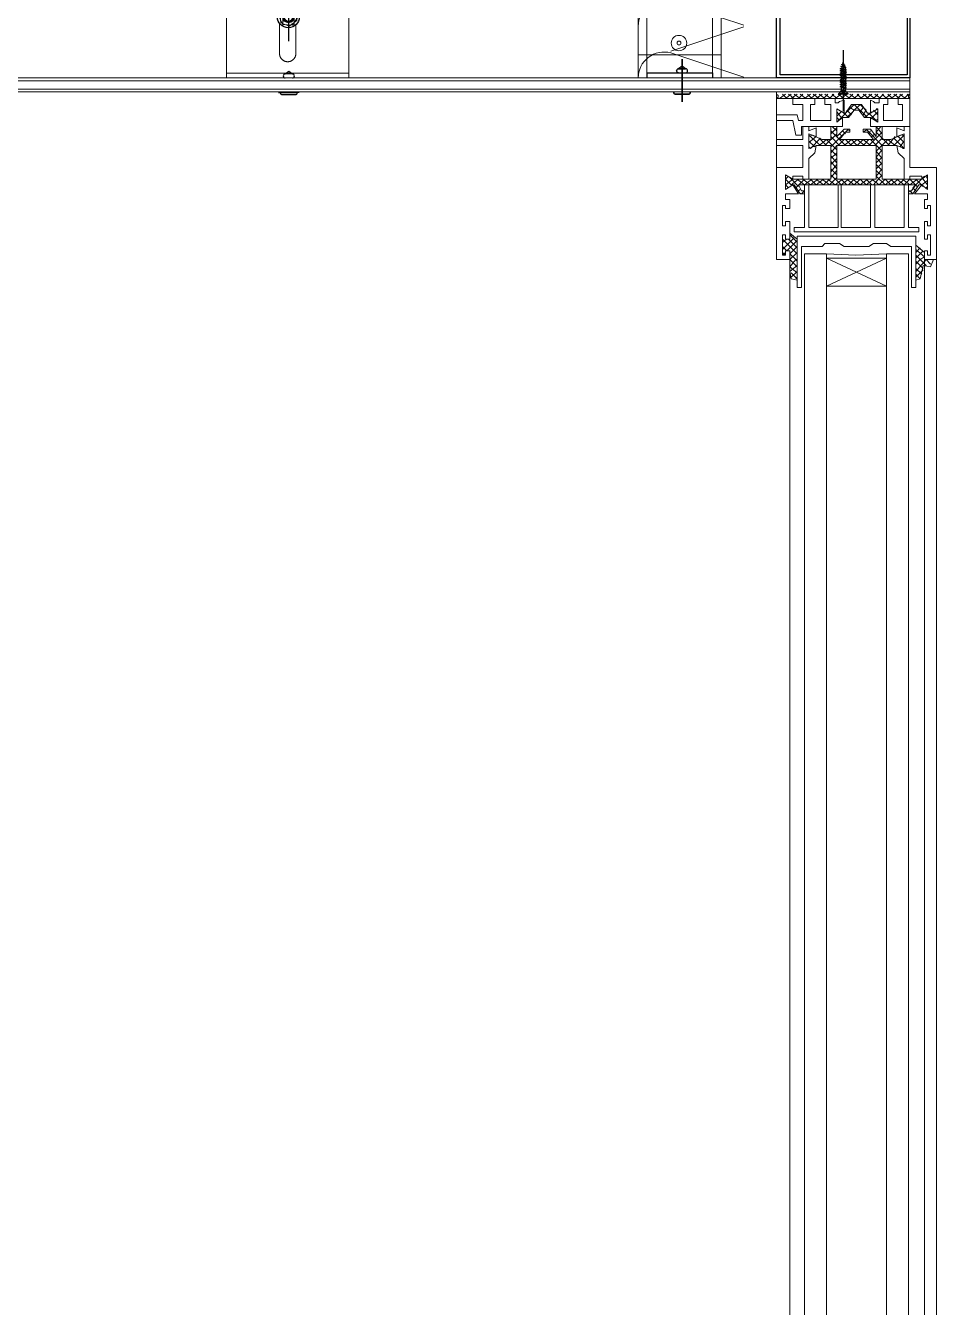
# Model space of a CAD drawing. Header units: metres. Extents: x -175 to 101, y -7 to 93.
# Drawn here: x 22.3543 to 22.6831, y 15.4654 to 15.9285 of the extents above; entities that cross this region are included whole.
import ezdxf

# ---------------------------------------------------------------- set-up
doc = ezdxf.new("R2010")
doc.units = ezdxf.units.M
for name, color, linetype, lineweight, transparency in [('DC_AISLAMIENTO', 14, 'Continuous', 9, 0.3), ('DC_SOMBREADO', 252, 'Continuous', 9, 0.4), ('DC_TRANSPARENTE', 251, 'Continuous', 9, 0.4)]:
    doc.layers.add(name, color=color, linetype=linetype, lineweight=lineweight, transparency=transparency)
doc.layers.add('DC_LINEA', color=251, linetype='Continuous', lineweight=9)

# ---------------------------------------------------------------- blocks, each defined once
blk = doc.blocks.new('AISLM1')
at = {"layer": 'DC_AISLAMIENTO'}
for p, q in [((-6235.4396, 2491.6798), (-6235.4187, 2491.7432)), ((-6235.4171, 2491.7432), (-6235.3962, 2491.6798))]:
    blk.add_line(p, q, dxfattribs=at)
blk.add_arc((-6235.4404, 2491.749), 0.0225, 345, 90, dxfattribs=at)
blk = doc.blocks.new('55')
at = {"layer": 'DC_SOMBREADO', "linetype": 'Continuous', "true_color": 0x000000, "transparency": 33554495}
h = blk.add_hatch(dxfattribs=at)
h.set_pattern_fill('BRASS', color=18, scale=0.0001, angle=47)
h.set_pattern_definition([(47, (-0.0002911, 0), (-0.00046440960053, 0.00043306895864), []), (47, (-0.0005233, 0.00021653), (-0.00046440960053, 0.00043306895864), [0.0003175, -0.00015875])])
h.paths.add_polyline_path([(-6233.99715, 2492.7041), (-6233.99979, 2492.7041), (-6233.99979, 2492.68455), (-6233.99979, 2492.68455), (-6233.99978, 2492.68455), (-6233.99974, 2492.68455), (-6233.99959, 2492.68455), (-6233.99901, 2492.68455), (-6233.99715, 2492.68455)])
h.paths.add_polyline_path([(-6233.99715, 2492.67954), (-6233.99901, 2492.67954), (-6233.99959, 2492.67954), (-6233.99979, 2492.67954), (-6233.99979, 2492.67627), (-6233.99979, 2492.65998), (-6233.99715, 2492.65998)])
at = {"layer": 'DC_LINEA', "lineweight": 15}
for points in [[(-6233.99979, 2492.7041), (-6234.04715, 2492.7041), (-6234.04715, 2492.65998), (-6233.99979, 2492.65998)], [(-6234.04538, 2492.7041), (-6234.04538, 2492.65998)], [(-6233.99715, 2492.65998), (-6233.99979, 2492.65998), (-6233.99979, 2492.7041), (-6233.99715, 2492.7041)], [(-6233.99715, 2492.65998), (-6233.99715, 2492.7041)], [(-6234.0278, 2492.68383), (-6234.02809, 2492.68035), (-6234.02522, 2492.67835), (-6234.02233, 2492.67972), (-6234.02204, 2492.6832)], [(-6234.02491, 2492.68519), (-6234.0278, 2492.68383)], [(-6234.02204, 2492.6832), (-6234.02491, 2492.68519)]]:
    blk.add_lwpolyline(points, dxfattribs=at)
at = {"layer": 'DC_LINEA', "lineweight": 25}
for points in [[(-6234.02507, 2492.67296), (-6234.02506, 2492.6906)], [(-6234.02507, 2492.67573), (-6234.02506, 2492.68784)], [(-6234.01624, 2492.68178), (-6234.03389, 2492.68178)], [(-6233.96986, 2492.68204), (-6234.01398, 2492.68204)]]:
    blk.add_lwpolyline(points, dxfattribs=at)
at = {"layer": 'DC_LINEA', "lineweight": 0}
for points in [[(-6234.02796, 2492.67908), (-6234.03832, 2492.67908), (-6234.03843, 2492.67908), (-6234.03853, 2492.67909), (-6234.03863, 2492.6791), (-6234.03874, 2492.67911), (-6234.03884, 2492.67913), (-6234.03894, 2492.67915), (-6234.03904, 2492.67917), (-6234.03914, 2492.6792), (-6234.03924, 2492.67923), (-6234.03934, 2492.67926), (-6234.03943, 2492.6793), (-6234.03953, 2492.67934), (-6234.03962, 2492.67938), (-6234.03971, 2492.67943), (-6234.0398, 2492.67948), (-6234.03989, 2492.67953), (-6234.03998, 2492.67959), (-6234.04006, 2492.67965), (-6234.04014, 2492.67971), (-6234.04022, 2492.67977), (-6234.0403, 2492.67984), (-6234.04038, 2492.67991), (-6234.04045, 2492.67998), (-6234.04052, 2492.68006), (-6234.04059, 2492.68014), (-6234.04065, 2492.68022), (-6234.04072, 2492.6803), (-6234.04077, 2492.68039), (-6234.04083, 2492.68047), (-6234.04088, 2492.68056), (-6234.04093, 2492.68065), (-6234.04098, 2492.68074), (-6234.04102, 2492.68084), (-6234.04106, 2492.68093), (-6234.0411, 2492.68103), (-6234.04114, 2492.68112), (-6234.04117, 2492.68122), (-6234.04119, 2492.68132), (-6234.04122, 2492.68142), (-6234.04124, 2492.68152), (-6234.04125, 2492.68163), (-6234.04126, 2492.68173), (-6234.04127, 2492.68183), (-6234.04128, 2492.68193), (-6234.04128, 2492.68204), (-6234.04128, 2492.68214), (-6234.04127, 2492.68224), (-6234.04126, 2492.68235), (-6234.04125, 2492.68245), (-6234.04124, 2492.68255), (-6234.04122, 2492.68265), (-6234.04119, 2492.68275), (-6234.04117, 2492.68285), (-6234.04114, 2492.68295), (-6234.0411, 2492.68305), (-6234.04106, 2492.68315), (-6234.04102, 2492.68324), (-6234.04098, 2492.68333), (-6234.04093, 2492.68343), (-6234.04088, 2492.68352), (-6234.04083, 2492.6836), (-6234.04077, 2492.68369), (-6234.04072, 2492.68378), (-6234.04065, 2492.68386), (-6234.04059, 2492.68394), (-6234.04052, 2492.68401), (-6234.04045, 2492.68409), (-6234.04038, 2492.68416), (-6234.0403, 2492.68423), (-6234.04022, 2492.6843), (-6234.04014, 2492.68437), (-6234.04006, 2492.68443), (-6234.03998, 2492.68449), (-6234.03989, 2492.68454), (-6234.0398, 2492.6846), (-6234.03971, 2492.68465), (-6234.03962, 2492.68469), (-6234.03953, 2492.68474), (-6234.03943, 2492.68478), (-6234.03934, 2492.68482), (-6234.03924, 2492.68485), (-6234.03914, 2492.68488), (-6234.03904, 2492.68491), (-6234.03894, 2492.68493), (-6234.03884, 2492.68495), (-6234.03874, 2492.68496), (-6234.03863, 2492.68498), (-6234.03853, 2492.68499), (-6234.03843, 2492.68499), (-6234.03832, 2492.68499), (-6234.02738, 2492.68499)], [(-6234.02847, 2492.68381), (-6234.0278, 2492.68381), (-6234.02507, 2492.68381), (-6234.025, 2492.68381), (-6234.02493, 2492.6838), (-6234.02486, 2492.6838), (-6234.02479, 2492.68379), (-6234.02472, 2492.68378), (-6234.02465, 2492.68377), (-6234.02458, 2492.68375), (-6234.02451, 2492.68373), (-6234.02445, 2492.68371), (-6234.02438, 2492.68369), (-6234.02431, 2492.68367), (-6234.02425, 2492.68364), (-6234.02419, 2492.68361), (-6234.02412, 2492.68358), (-6234.02406, 2492.68354), (-6234.024, 2492.68351), (-6234.02394, 2492.68347), (-6234.02389, 2492.68343), (-6234.02383, 2492.68339), (-6234.02377, 2492.68335), (-6234.02372, 2492.6833), (-6234.02367, 2492.68325), (-6234.02362, 2492.6832), (-6234.02357, 2492.68315), (-6234.02352, 2492.6831), (-6234.02348, 2492.68305), (-6234.02344, 2492.68299), (-6234.0234, 2492.68293), (-6234.02336, 2492.68288), (-6234.02332, 2492.68282), (-6234.02329, 2492.68275), (-6234.02325, 2492.68269), (-6234.02322, 2492.68263), (-6234.0232, 2492.68257), (-6234.02317, 2492.6825), (-6234.02315, 2492.68243), (-6234.02312, 2492.68237), (-6234.02311, 2492.6823), (-6234.02309, 2492.68223), (-6234.02307, 2492.68216), (-6234.02306, 2492.6821), (-6234.02305, 2492.68203), (-6234.02305, 2492.68196), (-6234.02304, 2492.68189), (-6234.02304, 2492.68182), (-6234.02304, 2492.68175), (-6234.02304, 2492.68168), (-6234.02305, 2492.68161), (-6234.02305, 2492.68154), (-6234.02306, 2492.68147), (-6234.02307, 2492.6814), (-6234.02309, 2492.68133), (-6234.02311, 2492.68126), (-6234.02312, 2492.68119), (-6234.02315, 2492.68113), (-6234.02317, 2492.68106), (-6234.0232, 2492.681), (-6234.02322, 2492.68093), (-6234.02325, 2492.68087), (-6234.02329, 2492.68081), (-6234.02332, 2492.68075), (-6234.02336, 2492.68069), (-6234.0234, 2492.68063), (-6234.02344, 2492.68057), (-6234.02348, 2492.68052), (-6234.02352, 2492.68046), (-6234.02357, 2492.68041), (-6234.02362, 2492.68036), (-6234.02367, 2492.68031), (-6234.02372, 2492.68026), (-6234.02377, 2492.68022), (-6234.02383, 2492.68017), (-6234.02389, 2492.68013), (-6234.02394, 2492.68009), (-6234.024, 2492.68005), (-6234.02406, 2492.68002), (-6234.02412, 2492.67999), (-6234.02419, 2492.67995), (-6234.02425, 2492.67992), (-6234.02431, 2492.6799), (-6234.02438, 2492.67987), (-6234.02445, 2492.67985), (-6234.02451, 2492.67983), (-6234.02458, 2492.67981), (-6234.02465, 2492.6798), (-6234.02472, 2492.67978), (-6234.02479, 2492.67977), (-6234.02486, 2492.67976), (-6234.02493, 2492.67976), (-6234.025, 2492.67975), (-6234.02507, 2492.67975), (-6234.02723, 2492.67975), (-6234.02847, 2492.67975)], [(-6233.99744, 2492.68499), (-6233.99979, 2492.68499)], [(-6233.99744, 2492.67908), (-6233.99979, 2492.67908)]]:
    blk.add_lwpolyline(points, dxfattribs=at)
blk.add_lwpolyline([(-6234.02643, 2492.67873), (-6234.02848, 2492.68156), (-6234.02718, 2492.68447), (-6234.0237, 2492.68484), (-6234.02165, 2492.68201), (-6234.02295, 2492.67909)], close=True, dxfattribs=at)
at = {"layer": 'DC_LINEA', "lineweight": 5}
for points in [[(-6234.00164, 2492.67954), (-6234.00164, 2492.67954), (-6234.00515, 2492.67954), (-6234.00515, 2492.67954), (-6234.00515, 2492.67954), (-6234.00515, 2492.68455), (-6234.00515, 2492.68455), (-6234.00515, 2492.68455), (-6234.00164, 2492.68455), (-6234.00164, 2492.68455), (-6234.00121, 2492.68581), (-6234.00121, 2492.68581), (-6234.00121, 2492.68581), (-6234.00164, 2492.68707), (-6234.00164, 2492.68707), (-6234.00515, 2492.68707), (-6234.00515, 2492.68707), (-6234.00515, 2492.68707), (-6234.00558, 2492.68581), (-6234.00515, 2492.68455), (-6234.00515, 2492.68455)], [(-6234.00515, 2492.67954), (-6234.00515, 2492.67954), (-6234.00558, 2492.67828), (-6234.00558, 2492.67828), (-6234.00558, 2492.68581), (-6234.00558, 2492.68581)], [(-6234.00558, 2492.67828), (-6234.00515, 2492.67702), (-6234.00515, 2492.67702), (-6234.00515, 2492.67702), (-6234.00164, 2492.67702), (-6234.00164, 2492.67702), (-6234.00164, 2492.67702), (-6234.00121, 2492.67828), (-6234.00121, 2492.67828), (-6234.00121, 2492.67828), (-6234.00164, 2492.67954), (-6234.00164, 2492.67954), (-6234.00164, 2492.68455), (-6234.00164, 2492.68455)], [(-6233.99979, 2492.68455), (-6233.99979, 2492.68455), (-6233.99978, 2492.68455), (-6233.99974, 2492.68455), (-6233.99959, 2492.68455), (-6233.99901, 2492.68455), (-6233.99692, 2492.68455), (-6233.99061, 2492.68455), (-6233.9843, 2492.68455), (-6233.98222, 2492.68455), (-6233.98163, 2492.68455), (-6233.98148, 2492.68455), (-6233.98144, 2492.68455), (-6233.98143, 2492.68455), (-6233.98143, 2492.68455), (-6233.98143, 2492.68455), (-6233.98143, 2492.68455), (-6233.98142, 2492.68455), (-6233.98139, 2492.68453), (-6233.98131, 2492.68448), (-6233.98106, 2492.6843), (-6233.9808, 2492.68413), (-6233.98072, 2492.68408), (-6233.9807, 2492.68406), (-6233.98069, 2492.68406), (-6233.98069, 2492.68406), (-6233.98069, 2492.68406), (-6233.98069, 2492.68406), (-6233.98069, 2492.68405), (-6233.98069, 2492.68405), (-6233.98069, 2492.68401), (-6233.98069, 2492.68388), (-6233.98069, 2492.68343), (-6233.98069, 2492.68204), (-6233.98069, 2492.68066), (-6233.98069, 2492.6802), (-6233.98069, 2492.68008), (-6233.98069, 2492.68004), (-6233.98069, 2492.68003), (-6233.98069, 2492.68003), (-6233.98069, 2492.68003), (-6233.98069, 2492.68003), (-6233.98069, 2492.68003), (-6233.9807, 2492.68003), (-6233.98072, 2492.68001), (-6233.9808, 2492.67995), (-6233.98106, 2492.67978), (-6233.98131, 2492.67961), (-6233.98139, 2492.67956), (-6233.98142, 2492.67954), (-6233.98143, 2492.67954), (-6233.98143, 2492.67954), (-6233.98143, 2492.67954), (-6233.98143, 2492.67954), (-6233.98144, 2492.67954), (-6233.98148, 2492.67954), (-6233.98163, 2492.67954), (-6233.98222, 2492.67954), (-6233.9843, 2492.67954), (-6233.99061, 2492.67954), (-6233.99692, 2492.67954), (-6233.99901, 2492.67954), (-6233.99959, 2492.67954), (-6233.99974, 2492.67954), (-6233.99978, 2492.67954), (-6233.99979, 2492.67954), (-6233.99979, 2492.67954)], [(-6233.99979, 2492.68406), (-6233.99979, 2492.68406), (-6233.99978, 2492.68406), (-6233.99974, 2492.68406), (-6233.99959, 2492.68406), (-6233.99901, 2492.68406), (-6233.99692, 2492.68406), (-6233.99061, 2492.68406), (-6233.9843, 2492.68406), (-6233.98222, 2492.68406), (-6233.98163, 2492.68406), (-6233.98148, 2492.68406), (-6233.98144, 2492.68406), (-6233.98143, 2492.68406), (-6233.98143, 2492.68406), (-6233.98143, 2492.68406), (-6233.98143, 2492.68405), (-6233.98143, 2492.68405), (-6233.98143, 2492.68401), (-6233.98143, 2492.68388), (-6233.98143, 2492.68343), (-6233.98143, 2492.68204), (-6233.98143, 2492.68066), (-6233.98143, 2492.6802), (-6233.98143, 2492.68008), (-6233.98143, 2492.68004), (-6233.98143, 2492.68003), (-6233.98143, 2492.68003), (-6233.98143, 2492.68003), (-6233.98144, 2492.68003), (-6233.98148, 2492.68003), (-6233.98163, 2492.68003), (-6233.98222, 2492.68003), (-6233.9843, 2492.68003), (-6233.99061, 2492.68003), (-6233.99692, 2492.68003), (-6233.99901, 2492.68003), (-6233.99959, 2492.68003), (-6233.99974, 2492.68003), (-6233.99978, 2492.68003), (-6233.99979, 2492.68003), (-6233.99979, 2492.68003)]]:
    blk.add_lwpolyline(points, dxfattribs=at)
at = {"layer": 'DC_LINEA', "lineweight": 25}
blk.add_lwpolyline([(-6233.99979, 2492.68782), (-6233.99979, 2492.67627), (-6234.00121, 2492.67627), (-6234.00121, 2492.67627), (-6234.00121, 2492.68781), (-6234.00121, 2492.68782)], close=True, dxfattribs=at)
blk.add_circle((-6234.02507, 2492.68178), 0.00396, dxfattribs=at)
at = {"layer": 'DC_LINEA', "lineweight": 0}
for radius in [0.00212, 0.002]:
    blk.add_circle((-6234.02507, 2492.68178), radius, dxfattribs=at)
at = {"layer": 'DC_LINEA', "lineweight": 15}
for radius in [0.00182, 0.00151]:
    blk.add_circle((-6234.02507, 2492.68178), radius, dxfattribs=at)
blk = doc.blocks.new('envolvente1')
at = {"layer": 'DC_LINEA', "linetype": 'Continuous'}
for p, q in [((-6233.83838, 2492.40877), (-6233.83838, 2492.6046)), ((-6233.86838, 2492.45877), (-6233.86838, 2492.40877)), ((-6233.83838, 2492.41707), (-6233.86838, 2492.41707)), ((-6233.77023, 2492.40877), (-6234.386, 2492.40877)), ((-6233.77023, 2492.40777), (-6234.386, 2492.40777)), ((-6233.77023, 2492.40477), (-6234.386, 2492.40477)), ((-6233.77023, 2492.40377), (-6234.386, 2492.40377)), ((-6233.99077, 2492.4035), (-6233.99159, 2492.4035))]:
    blk.add_line(p, q, dxfattribs=at)
at = {"layer": 'DC_LINEA', "lineweight": 25}
for p, q in [((-6233.86521, 2492.41062), (-6233.86521, 2492.40877)), ((-6233.84155, 2492.41062), (-6233.84155, 2492.40877))]:
    blk.add_line(p, q, dxfattribs=at)
for points in [[(-6233.8525, 2492.4001), (-6233.8525, 2492.41558)], [(-6233.9958, 2492.41024), (-6233.99455, 2492.4112), (-6233.99324, 2492.41024)], [(-6233.85124, 2492.4121), (-6233.8525, 2492.41305), (-6233.8538, 2492.4121)], [(-6233.85124, 2492.4121), (-6233.8525, 2492.41305), (-6233.8538, 2492.4121)], [(-6233.85124, 2492.41207), (-6233.8538, 2492.41207)], [(-6233.85545, 2492.4033), (-6233.85545, 2492.40377)], [(-6233.85001, 2492.40288), (-6233.85503, 2492.40288)], [(-6233.84959, 2492.4033), (-6233.84959, 2492.40377)]]:
    blk.add_lwpolyline(points, close=True, dxfattribs=at)
blk.add_lwpolyline([(-6233.86521, 2492.41062), (-6233.84155, 2492.41062)], dxfattribs=at)
for points in [[(-6233.8538, 2492.41207, 0.996194), (-6233.8538, 2492.41062, -0.996194)], [(-6233.85545, 2492.4033, 0.414115), (-6233.85503, 2492.40288, -0.414115)], [(-6233.85001, 2492.40288, 0.413075), (-6233.84959, 2492.4033, -0.413075)]]:
    blk.add_lwpolyline(points, format="xyb", close=True, dxfattribs=at)
for points in [[(-6233.99324, 2492.40877, 0.995723), (-6233.99324, 2492.41022), (-6233.9958, 2492.41022, 0.99502), (-6233.9958, 2492.40876)], [(-6233.99827, 2492.4035), (-6233.99159, 2492.4035), (-6233.99159, 2492.40303, -0.413001), (-6233.99201, 2492.40262), (-6233.99703, 2492.40262, -0.413001), (-6233.99745, 2492.40303), (-6233.99745, 2492.4035)]]:
    blk.add_lwpolyline(points, format="xyb", dxfattribs=at)
blk.add_arc((-6233.85125, 2492.41134), 0.000725, 270.1823, 89.7635, dxfattribs=at)
blk.add_arc((-6233.85125, 2492.41134), 0.000725, 270.1823, 89.7635, dxfattribs=at)
at = {"layer": 'DC_TRANSPARENTE', "transparency": 33554508}
for points in [[(-6233.86521, 2492.432), (-6233.84155, 2492.432), (-6233.84155, 2492.41062)], [(-6233.86521, 2492.43191), (-6233.86521, 2492.41062)]]:
    blk.add_lwpolyline(points, dxfattribs=at)
for radius in [0.00278, 0.000695]:
    blk.add_circle((-6233.85364, 2492.42138), radius, dxfattribs=at)
at = {"layer": 'DC_AISLAMIENTO', "linetype": 'Continuous', "xscale": 0.416666425886738, "yscale": 0.416666425886738, "zscale": 0.416666425886738, "rotation": 90}
for p in [(-5195.63085, 5090.52618), (-5195.63085, 5090.50743)]:
    blk.add_blockref('AISLM1', p, dxfattribs=at)
at = {"layer": 'DC_LINEA', "linetype": 'Continuous', "rotation": 90}
blk.add_blockref('55', (-3741.31289, 8726.45591), dxfattribs=at)
blk = doc.blocks.new('ventanita')
at = {"layer": 'DC_LINEA', "linetype": 'Continuous'}
blk.add_line((-6233.81838, 2492.37645), (-6233.81838, 2492.40377), dxfattribs=at)
at = {"layer": 'DC_LINEA', "color": 7, "lineweight": 0}
for p, q in [((-6233.81838, 2492.38439), (-6233.80886, 2492.38439)), ((-6233.80886, 2492.38439), (-6233.80886, 2492.37645)), ((-6233.80886, 2492.37645), (-6233.81838, 2492.37645)), ((-6233.81838, 2492.37645), (-6233.81838, 2492.34312)), ((-6233.80833, 2492.28809), (-6233.80833, 2492.34523)), ((-6233.80833, 2492.34523), (-6233.80039, 2492.34523)), ((-6233.80039, 2492.34523), (-6233.80039, 2492.28809)), ((-6233.7787, 2492.28809), (-6233.7787, 2492.34523)), ((-6233.7787, 2492.34523), (-6233.77076, 2492.34523)), ((-6233.77076, 2492.34523), (-6233.77076, 2492.28809)), ((-6233.80833, 2490.53131), (-6233.80833, 2492.28809)), ((-6233.80039, 2492.28809), (-6233.80039, 2490.53131)), ((-6233.7787, 2490.53131), (-6233.7787, 2492.28809)), ((-6233.77076, 2492.28809), (-6233.77076, 2490.53131))]:
    blk.add_line(p, q, dxfattribs=at)
at = {"layer": 'DC_LINEA', "lineweight": 25}
for points in [[(-6233.81838, 2492.45877), (-6233.77023, 2492.45877), (-6233.77023, 2492.40877), (-6233.81838, 2492.40877)], [(-6233.81714, 2492.45753), (-6233.77125, 2492.45753), (-6233.77125, 2492.40995), (-6233.81714, 2492.40995)]]:
    blk.add_lwpolyline(points, close=True, dxfattribs=at)
at = {"layer": 'DC_LINEA', "color": 8, "lineweight": 0, "true_color": 0x767676}
for points in [[(-6233.81838, 2492.40291), (-6233.81785, 2492.40238), (-6233.81785, 2492.40185), (-6233.81838, 2492.40132), (-6233.77023, 2492.40132), (-6233.77076, 2492.40185), (-6233.77076, 2492.40238), (-6233.77023, 2492.40291)], [(-6233.78452, 2492.39444), (-6233.78663, 2492.39444), (-6233.78875, 2492.39709), (-6233.78928, 2492.39709), (-6233.79034, 2492.39709), (-6233.79245, 2492.39444), (-6233.79457, 2492.39444)], [(-6233.78452, 2492.39603), (-6233.78558, 2492.39603), (-6233.78769, 2492.3992), (-6233.78928, 2492.3992), (-6233.7914, 2492.3992), (-6233.79351, 2492.39603), (-6233.79404, 2492.39603)], [(-6233.7988, 2492.39127), (-6233.7988, 2492.3865), (-6233.80198, 2492.3865), (-6233.80674, 2492.38862), (-6233.80674, 2492.38333), (-6233.80409, 2492.38439), (-6233.7988, 2492.38439), (-6233.7988, 2492.37222), (-6233.81256, 2492.37222), (-6233.8152, 2492.37381), (-6233.8152, 2492.36851), (-6233.81256, 2492.3701), (-6233.81203, 2492.3701), (-6233.80991, 2492.36693), (-6233.80833, 2492.36693), (-6233.80833, 2492.36799), (-6233.80938, 2492.36799), (-6233.81044, 2492.3701), (-6233.76811, 2492.3701), (-6233.7697, 2492.36799), (-6233.77076, 2492.36799), (-6233.77076, 2492.36693), (-6233.76917, 2492.36693), (-6233.76706, 2492.3701), (-6233.766, 2492.3701), (-6233.76388, 2492.36851), (-6233.76388, 2492.37381), (-6233.766, 2492.37222), (-6233.78028, 2492.37222), (-6233.78028, 2492.38439), (-6233.77499, 2492.38439), (-6233.77235, 2492.38333), (-6233.77235, 2492.38862), (-6233.77711, 2492.3865), (-6233.78028, 2492.3865), (-6233.78028, 2492.39127)], [(-6233.80409, 2492.38756), (-6233.80674, 2492.38862), (-6233.80674, 2492.38333), (-6233.80409, 2492.38439)], [(-6233.7824, 2492.39127), (-6233.7824, 2492.38756), (-6233.78452, 2492.39021), (-6233.78716, 2492.39021), (-6233.78716, 2492.38915), (-6233.78558, 2492.38915), (-6233.78346, 2492.3865), (-6233.79563, 2492.3865), (-6233.79351, 2492.38915), (-6233.79192, 2492.38915), (-6233.79192, 2492.39021), (-6233.79404, 2492.39021), (-6233.79669, 2492.38756), (-6233.79669, 2492.39127)], [(-6233.77499, 2492.38756), (-6233.77235, 2492.38862), (-6233.77235, 2492.38333), (-6233.77499, 2492.38439)], [(-6233.81256, 2492.37222), (-6233.8152, 2492.37381), (-6233.8152, 2492.36851), (-6233.81256, 2492.3701)], [(-6233.766, 2492.37222), (-6233.76388, 2492.37381), (-6233.76388, 2492.36851), (-6233.766, 2492.3701)], [(-6233.81097, 2492.35053), (-6233.81362, 2492.35273)], [(-6233.76494, 2492.34576), (-6233.76811, 2492.34841)], [(-6233.81362, 2492.34312), (-6233.81362, 2492.28809), (-6233.81362, 2490.53131)], [(-6233.7787, 2492.34523), (-6233.78981, 2492.34471), (-6233.80039, 2492.34523)], [(-6233.76811, 2492.33571), (-6233.76653, 2492.33624), (-6233.76547, 2492.341), (-6233.76282, 2492.34047), (-6233.76177, 2492.34312)], [(-6233.76494, 2492.34312), (-6233.76494, 2492.28809), (-6233.76494, 2490.53131)], [(-6233.76071, 2492.34312), (-6233.76071, 2492.28809), (-6233.76071, 2490.53131)], [(-6233.81097, 2492.33571), (-6233.81309, 2492.33624), (-6233.81367, 2492.33885)]]:
    blk.add_lwpolyline(points, dxfattribs=at)
at = {"layer": 'DC_LINEA', "color": 7, "lineweight": 0}
for points in [[(-6233.81838, 2492.39338), (-6233.81256, 2492.39338), (-6233.8115, 2492.38809), (-6233.80938, 2492.38809), (-6233.80938, 2492.39127), (-6233.79457, 2492.39127), (-6233.79457, 2492.39444), (-6233.79669, 2492.39285), (-6233.79669, 2492.39762), (-6233.79404, 2492.39603), (-6233.79404, 2492.40079), (-6233.79563, 2492.40026), (-6233.79616, 2492.39973), (-6233.79722, 2492.39973), (-6233.79722, 2492.40132), (-6233.80092, 2492.40132), (-6233.80092, 2492.3992), (-6233.7988, 2492.3992), (-6233.7988, 2492.39338), (-6233.80621, 2492.39338), (-6233.80621, 2492.3992), (-6233.80462, 2492.3992), (-6233.80462, 2492.40132), (-6233.81256, 2492.40132), (-6233.81256, 2492.3992), (-6233.80886, 2492.3992), (-6233.80886, 2492.39338), (-6233.81044, 2492.39338), (-6233.81097, 2492.3955), (-6233.81838, 2492.3955)], [(-6233.80409, 2492.38756), (-6233.80409, 2492.39074), (-6233.80674, 2492.38968), (-6233.80674, 2492.39127), (-6233.80886, 2492.39127), (-6233.80886, 2492.3865), (-6233.81838, 2492.3865)], [(-6233.79669, 2492.39127), (-6233.7988, 2492.39127)], [(-6233.78028, 2492.39127), (-6233.7824, 2492.39127)], [(-6233.766, 2492.3701), (-6233.76864, 2492.36693), (-6233.76388, 2492.36693), (-6233.76388, 2492.36481), (-6233.76494, 2492.36481), (-6233.76494, 2492.36164), (-6233.76388, 2492.36164), (-6233.76388, 2492.36269), (-6233.76282, 2492.36269), (-6233.76282, 2492.35529), (-6233.76388, 2492.35529), (-6233.76388, 2492.35687), (-6233.76494, 2492.35687), (-6233.76494, 2492.35053), (-6233.76388, 2492.35053), (-6233.76388, 2492.35211), (-6233.76282, 2492.35211), (-6233.76282, 2492.34471), (-6233.76388, 2492.34471), (-6233.76388, 2492.34629), (-6233.76441, 2492.34629), (-6233.76494, 2492.34629), (-6233.76494, 2492.34312), (-6233.76071, 2492.34312), (-6233.76071, 2492.37645), (-6233.77023, 2492.37645), (-6233.77023, 2492.39127), (-6233.77235, 2492.39127), (-6233.77235, 2492.38968), (-6233.77499, 2492.39074), (-6233.77499, 2492.38756)], [(-6233.80409, 2492.38439), (-6233.80462, 2492.38174), (-6233.80674, 2492.37963), (-6233.80674, 2492.37222), (-6233.80886, 2492.37222), (-6233.80886, 2492.37328), (-6233.81256, 2492.37328), (-6233.81256, 2492.37222)], [(-6233.77499, 2492.38439), (-6233.77446, 2492.38174), (-6233.77235, 2492.37963), (-6233.77235, 2492.37222), (-6233.77023, 2492.37222), (-6233.77023, 2492.37328), (-6233.766, 2492.37328), (-6233.766, 2492.37222)], [(-6233.81838, 2492.34312), (-6233.81362, 2492.34312), (-6233.81362, 2492.34629), (-6233.81468, 2492.34629), (-6233.8152, 2492.34629), (-6233.8152, 2492.34471), (-6233.81626, 2492.34471), (-6233.81626, 2492.35211), (-6233.8152, 2492.35211), (-6233.8152, 2492.35053), (-6233.81362, 2492.35053), (-6233.81362, 2492.35687), (-6233.8152, 2492.35687), (-6233.8152, 2492.35529), (-6233.81626, 2492.35529), (-6233.81626, 2492.36269), (-6233.8152, 2492.36269), (-6233.8152, 2492.36164), (-6233.81362, 2492.36164), (-6233.81362, 2492.36481), (-6233.8152, 2492.36481), (-6233.8152, 2492.36693), (-6233.81044, 2492.36693), (-6233.81256, 2492.3701)], [(-6233.80833, 2492.3701), (-6233.80833, 2492.35476), (-6233.81203, 2492.35476), (-6233.81203, 2492.35317), (-6233.76706, 2492.35317), (-6233.76706, 2492.35476), (-6233.77076, 2492.35476), (-6233.77076, 2492.3701)], [(-6233.79616, 2492.3701), (-6233.79616, 2492.35476), (-6233.80674, 2492.35476), (-6233.80674, 2492.3701)], [(-6233.7951, 2492.3701), (-6233.7951, 2492.35476), (-6233.78452, 2492.35476), (-6233.78452, 2492.3701)], [(-6233.77235, 2492.3701), (-6233.77235, 2492.35476), (-6233.78293, 2492.35476), (-6233.78293, 2492.3701)]]:
    blk.add_lwpolyline(points, dxfattribs=at)
at = {"layer": 'DC_LINEA', "color": 8, "lineweight": 5, "true_color": 0x767676}
for points in [[(-6233.8152, 2492.40291), (-6233.81732, 2492.40132)], [(-6233.81626, 2492.40291), (-6233.81468, 2492.40132)], [(-6233.81309, 2492.40291), (-6233.8152, 2492.40132)], [(-6233.81415, 2492.40291), (-6233.81203, 2492.40132)], [(-6233.81097, 2492.40291), (-6233.81309, 2492.40132)], [(-6233.81203, 2492.40291), (-6233.80991, 2492.40132)], [(-6233.80886, 2492.40291), (-6233.81044, 2492.40132)], [(-6233.80991, 2492.40291), (-6233.8078, 2492.40132)], [(-6233.80621, 2492.40291), (-6233.80833, 2492.40132)], [(-6233.80727, 2492.40291), (-6233.80568, 2492.40132)], [(-6233.80409, 2492.40291), (-6233.80621, 2492.40132)], [(-6233.80515, 2492.40291), (-6233.80304, 2492.40132)], [(-6233.80198, 2492.40291), (-6233.80409, 2492.40132)], [(-6233.80304, 2492.40291), (-6233.80092, 2492.40132)], [(-6233.79986, 2492.40291), (-6233.80145, 2492.40132)], [(-6233.80092, 2492.40291), (-6233.7988, 2492.40132)], [(-6233.79774, 2492.40291), (-6233.79933, 2492.40132)], [(-6233.79827, 2492.40291), (-6233.79669, 2492.40132)], [(-6233.7951, 2492.40291), (-6233.79722, 2492.40132)], [(-6233.79616, 2492.40291), (-6233.79404, 2492.40132)], [(-6233.79298, 2492.40291), (-6233.7951, 2492.40132)], [(-6233.79404, 2492.40291), (-6233.79192, 2492.40132)], [(-6233.79087, 2492.40291), (-6233.79245, 2492.40132)], [(-6233.79192, 2492.40291), (-6233.78981, 2492.40132)], [(-6233.78875, 2492.40291), (-6233.79034, 2492.40132)], [(-6233.78928, 2492.40291), (-6233.78769, 2492.40132)], [(-6233.7861, 2492.40291), (-6233.78822, 2492.40132)], [(-6233.78716, 2492.40291), (-6233.78505, 2492.40132)], [(-6233.78399, 2492.40291), (-6233.7861, 2492.40132)], [(-6233.78505, 2492.40291), (-6233.78293, 2492.40132)], [(-6233.78187, 2492.40291), (-6233.78346, 2492.40132)], [(-6233.78293, 2492.40291), (-6233.78081, 2492.40132)], [(-6233.77976, 2492.40291), (-6233.78134, 2492.40132)], [(-6233.78028, 2492.40291), (-6233.7787, 2492.40132)], [(-6233.77711, 2492.40291), (-6233.77923, 2492.40132)], [(-6233.77817, 2492.40291), (-6233.77658, 2492.40132)], [(-6233.77499, 2492.40291), (-6233.77711, 2492.40132)], [(-6233.77605, 2492.40291), (-6233.77394, 2492.40132)], [(-6233.77288, 2492.40291), (-6233.77499, 2492.40132)], [(-6233.77394, 2492.40291), (-6233.77182, 2492.40132)], [(-6233.77076, 2492.40291), (-6233.77235, 2492.40132)], [(-6233.77129, 2492.40291), (-6233.77076, 2492.40238)]]:
    blk.add_lwpolyline(points, close=True, dxfattribs=at)
at = {"layer": 'DC_LINEA', "color": 7, "lineweight": 0}
for points in [[(-6233.77446, 2492.40132), (-6233.77446, 2492.3992), (-6233.77288, 2492.3992), (-6233.77288, 2492.39338), (-6233.77976, 2492.39338), (-6233.77976, 2492.3992), (-6233.77817, 2492.3992), (-6233.77817, 2492.40132), (-6233.78134, 2492.40132), (-6233.78134, 2492.39973), (-6233.78293, 2492.39973), (-6233.78346, 2492.40026), (-6233.78452, 2492.40079), (-6233.78452, 2492.39603), (-6233.78187, 2492.39762), (-6233.78187, 2492.39285), (-6233.78452, 2492.39444), (-6233.78452, 2492.39127), (-6233.77023, 2492.39127), (-6233.77023, 2492.40132)], [(-6233.78505, 2492.34788), (-6233.78346, 2492.34894), (-6233.7787, 2492.34894), (-6233.77711, 2492.34788), (-6233.7697, 2492.34788), (-6233.7697, 2492.33307), (-6233.76811, 2492.33307), (-6233.76811, 2492.35158), (-6233.81097, 2492.35158), (-6233.81097, 2492.33307), (-6233.80938, 2492.33307), (-6233.80938, 2492.34788), (-6233.80198, 2492.34788), (-6233.80092, 2492.34894), (-6233.79563, 2492.34894), (-6233.79404, 2492.34788)]]:
    blk.add_lwpolyline(points, close=True, dxfattribs=at)
at = {"layer": 'DC_LINEA', "color": 8, "lineweight": 5, "true_color": 0x767676}
for points in [[(-6233.78558, 2492.39444), (-6233.79034, 2492.3992), (-6233.79669, 2492.39285)], [(-6233.79669, 2492.39709), (-6233.79669, 2492.39762)], [(-6233.79457, 2492.39391), (-6233.79669, 2492.39656)], [(-6233.79669, 2492.39497), (-6233.7951, 2492.39656)], [(-6233.79245, 2492.39444), (-6233.79457, 2492.39656)], [(-6233.7914, 2492.3955), (-6233.79298, 2492.39709)], [(-6233.79298, 2492.39444), (-6233.79087, 2492.39656)], [(-6233.78716, 2492.3955), (-6233.7861, 2492.39709), (-6233.78822, 2492.3992), (-6233.79034, 2492.39709), (-6233.79192, 2492.39814)], [(-6233.78822, 2492.39656), (-6233.78716, 2492.39814)], [(-6233.78663, 2492.39444), (-6233.78399, 2492.39656)], [(-6233.78452, 2492.39391), (-6233.78187, 2492.39656)], [(-6233.78187, 2492.3955), (-6233.78346, 2492.39709)], [(-6233.78187, 2492.39762), (-6233.7824, 2492.39762)], [(-6233.79563, 2492.39338), (-6233.79669, 2492.39444)], [(-6233.78187, 2492.39285), (-6233.78505, 2492.39603)], [(-6233.78293, 2492.39338), (-6233.78187, 2492.39391)], [(-6233.80251, 2492.38439), (-6233.80674, 2492.38809)], [(-6233.80674, 2492.38756), (-6233.80568, 2492.38809)], [(-6233.80674, 2492.38545), (-6233.80409, 2492.38756)], [(-6233.80092, 2492.38439), (-6233.79669, 2492.38862)], [(-6233.7988, 2492.39074), (-6233.7988, 2492.39127)], [(-6233.7988, 2492.38862), (-6233.79669, 2492.39074)], [(-6233.7988, 2492.38386), (-6233.79245, 2492.39021)], [(-6233.79351, 2492.38439), (-6233.7988, 2492.38968)], [(-6233.79563, 2492.38439), (-6233.7988, 2492.38756)], [(-6233.79669, 2492.38968), (-6233.79827, 2492.39127)], [(-6233.79457, 2492.38756), (-6233.79563, 2492.38862)], [(-6233.79351, 2492.38862), (-6233.79457, 2492.38968)], [(-6233.79192, 2492.38968), (-6233.79298, 2492.39021)], [(-6233.78716, 2492.38915), (-6233.78558, 2492.39021)], [(-6233.78028, 2492.38439), (-6233.7861, 2492.39021)], [(-6233.78505, 2492.38862), (-6233.78452, 2492.38968)], [(-6233.78505, 2492.38439), (-6233.78028, 2492.38915)], [(-6233.78399, 2492.38756), (-6233.78293, 2492.38862)], [(-6233.78028, 2492.38862), (-6233.7824, 2492.39127)], [(-6233.77764, 2492.38439), (-6233.7824, 2492.38915), (-6233.78081, 2492.39127)], [(-6233.78028, 2492.39127), (-6233.77976, 2492.39127)], [(-6233.77817, 2492.38439), (-6233.77552, 2492.38756)], [(-6233.77605, 2492.38439), (-6233.77235, 2492.38809)], [(-6233.77235, 2492.38545), (-6233.77446, 2492.38756)], [(-6233.77235, 2492.38756), (-6233.77288, 2492.38809)], [(-6233.80251, 2492.38703), (-6233.80621, 2492.38333), (-6233.80674, 2492.38386)], [(-6233.80462, 2492.38386), (-6233.80674, 2492.38598)], [(-6233.80039, 2492.38439), (-6233.80304, 2492.38703)], [(-6233.79669, 2492.3828), (-6233.80039, 2492.3865), (-6233.80304, 2492.38439)], [(-6233.7988, 2492.38174), (-6233.79669, 2492.38439)], [(-6233.79669, 2492.38068), (-6233.7988, 2492.3828)], [(-6233.79616, 2492.38439), (-6233.79404, 2492.3865)], [(-6233.78452, 2492.38439), (-6233.78716, 2492.3865), (-6233.78928, 2492.38439), (-6233.7914, 2492.3865), (-6233.79404, 2492.38439)], [(-6233.7914, 2492.38439), (-6233.79351, 2492.3865)], [(-6233.78663, 2492.38439), (-6233.78928, 2492.3865), (-6233.79192, 2492.38439)], [(-6233.78716, 2492.38439), (-6233.78505, 2492.3865)], [(-6233.78028, 2492.38227), (-6233.78452, 2492.3865)], [(-6233.78293, 2492.38439), (-6233.78028, 2492.38703)], [(-6233.77552, 2492.38439), (-6233.77817, 2492.3865), (-6233.7824, 2492.38227), (-6233.78028, 2492.37963)], [(-6233.78028, 2492.37751), (-6233.7824, 2492.38015), (-6233.78028, 2492.3828)], [(-6233.77288, 2492.38333), (-6233.77235, 2492.38333), (-6233.77605, 2492.38703)], [(-6233.77394, 2492.38386), (-6233.77235, 2492.38598)], [(-6233.7988, 2492.37963), (-6233.79669, 2492.38174)], [(-6233.79669, 2492.37804), (-6233.7988, 2492.38068)], [(-6233.7988, 2492.37751), (-6233.79669, 2492.37963)], [(-6233.79669, 2492.37592), (-6233.7988, 2492.37857)], [(-6233.7824, 2492.37804), (-6233.78028, 2492.38015)], [(-6233.7824, 2492.37592), (-6233.78028, 2492.37804)], [(-6233.81044, 2492.37222), (-6233.81309, 2492.3701), (-6233.8152, 2492.37222), (-6233.81415, 2492.37328)], [(-6233.7988, 2492.37486), (-6233.79669, 2492.37751)], [(-6233.79669, 2492.37381), (-6233.7988, 2492.37592)], [(-6233.7988, 2492.37275), (-6233.79669, 2492.37539)], [(-6233.79245, 2492.37222), (-6233.7951, 2492.3701), (-6233.7988, 2492.37381)], [(-6233.78346, 2492.3701), (-6233.78028, 2492.37381)], [(-6233.78028, 2492.37539), (-6233.7824, 2492.37751)], [(-6233.77658, 2492.37222), (-6233.77923, 2492.3701), (-6233.7824, 2492.37328), (-6233.78028, 2492.37592)], [(-6233.78028, 2492.37328), (-6233.7824, 2492.37539)], [(-6233.76811, 2492.36799), (-6233.76917, 2492.36904), (-6233.76494, 2492.37328)], [(-6233.76388, 2492.37222), (-6233.76441, 2492.37328)], [(-6233.81415, 2492.36904), (-6233.8152, 2492.3701), (-6233.81256, 2492.37222)], [(-6233.81044, 2492.36957), (-6233.81362, 2492.37275)], [(-6233.8115, 2492.36904), (-6233.80833, 2492.37222)], [(-6233.80568, 2492.37222), (-6233.80833, 2492.3701), (-6233.81097, 2492.37222)], [(-6233.80356, 2492.37222), (-6233.80621, 2492.3701), (-6233.80886, 2492.37222)], [(-6233.80145, 2492.37222), (-6233.80409, 2492.3701), (-6233.80621, 2492.37222)], [(-6233.79933, 2492.37222), (-6233.80145, 2492.3701), (-6233.80409, 2492.37222)], [(-6233.79669, 2492.37275), (-6233.79933, 2492.3701), (-6233.80198, 2492.37222)], [(-6233.79457, 2492.37222), (-6233.79722, 2492.3701), (-6233.79986, 2492.37222)], [(-6233.79298, 2492.3701), (-6233.7951, 2492.37222)], [(-6233.78346, 2492.37222), (-6233.7861, 2492.3701), (-6233.78822, 2492.37222), (-6233.79034, 2492.3701), (-6233.79298, 2492.37222)], [(-6233.79245, 2492.3701), (-6233.79034, 2492.37222)], [(-6233.78558, 2492.37222), (-6233.78822, 2492.3701), (-6233.79087, 2492.37222)], [(-6233.78399, 2492.3701), (-6233.7861, 2492.37222)], [(-6233.77446, 2492.37222), (-6233.77711, 2492.3701), (-6233.77923, 2492.37222), (-6233.78134, 2492.3701), (-6233.78399, 2492.37222)], [(-6233.77499, 2492.3701), (-6233.77711, 2492.37222)], [(-6233.76759, 2492.36957), (-6233.77023, 2492.37222), (-6233.77235, 2492.3701), (-6233.77499, 2492.37222)], [(-6233.77446, 2492.3701), (-6233.77235, 2492.37222)], [(-6233.76759, 2492.37222), (-6233.77023, 2492.3701), (-6233.77288, 2492.37222)], [(-6233.76547, 2492.36957), (-6233.76811, 2492.37222)], [(-6233.76388, 2492.3701), (-6233.766, 2492.37275)], [(-6233.766, 2492.3701), (-6233.76388, 2492.37169)], [(-6233.76441, 2492.36904), (-6233.76388, 2492.36957)], [(-6233.81044, 2492.36799), (-6233.80991, 2492.36851)], [(-6233.80833, 2492.36746), (-6233.80833, 2492.36799), (-6233.80938, 2492.36693), (-6233.81044, 2492.36746)], [(-6233.76917, 2492.36693), (-6233.77023, 2492.36799), (-6233.77076, 2492.36746)], [(-6233.81626, 2492.34682), (-6233.81203, 2492.35105)], [(-6233.81097, 2492.34523), (-6233.81626, 2492.35053)], [(-6233.81626, 2492.34926), (-6233.81485, 2492.35053)], [(-6233.81097, 2492.34735), (-6233.81415, 2492.35053)], [(-6233.81097, 2492.34947), (-6233.81362, 2492.35211)], [(-6233.81362, 2492.35164), (-6233.81309, 2492.35211)], [(-6233.81468, 2492.34629), (-6233.81626, 2492.34788)], [(-6233.8152, 2492.34471), (-6233.81626, 2492.34576)], [(-6233.81626, 2492.34471), (-6233.8152, 2492.34576)], [(-6233.81468, 2492.34629), (-6233.81097, 2492.35)], [(-6233.81362, 2492.34523), (-6233.81097, 2492.34788)], [(-6233.81362, 2492.34312), (-6233.81097, 2492.34576)], [(-6233.76811, 2492.34788), (-6233.76811, 2492.34841)], [(-6233.76811, 2492.34576), (-6233.76653, 2492.34735)], [(-6233.76811, 2492.34153), (-6233.76653, 2492.34312), (-6233.76494, 2492.34418), (-6233.76811, 2492.34682)], [(-6233.76811, 2492.34365), (-6233.76547, 2492.34629)], [(-6233.81097, 2492.34259), (-6233.8115, 2492.34312), (-6233.81362, 2492.34523)], [(-6233.81097, 2492.34047), (-6233.81362, 2492.34312)], [(-6233.81362, 2492.34047), (-6233.8115, 2492.34312), (-6233.81097, 2492.34312)], [(-6233.81362, 2492.33889), (-6233.81097, 2492.341)], [(-6233.76441, 2492.341), (-6233.76811, 2492.34471)], [(-6233.76282, 2492.34153), (-6233.76441, 2492.34312), (-6233.76811, 2492.33889)], [(-6233.76547, 2492.33994), (-6233.76811, 2492.34259)], [(-6233.81097, 2492.33836), (-6233.81362, 2492.34056)], [(-6233.81309, 2492.33677), (-6233.81097, 2492.33889)], [(-6233.81097, 2492.33624), (-6233.81309, 2492.33836)], [(-6233.8115, 2492.33624), (-6233.81097, 2492.33677)], [(-6233.766, 2492.33783), (-6233.76811, 2492.33994)], [(-6233.76811, 2492.33677), (-6233.76547, 2492.33941)], [(-6233.76653, 2492.33624), (-6233.76811, 2492.33783)]]:
    blk.add_lwpolyline(points, dxfattribs=at)
at = {"layer": 'DC_LINEA', "color": 8, "lineweight": 0, "true_color": 0x767676}
for points in [[(-6233.78928, 2492.38439), (-6233.7824, 2492.38439), (-6233.7824, 2492.37222), (-6233.79669, 2492.37222), (-6233.79669, 2492.38439)], [(-6233.7787, 2492.34365), (-6233.80039, 2492.34365), (-6233.7787, 2492.33359), (-6233.80039, 2492.33359)]]:
    blk.add_lwpolyline(points, close=True, dxfattribs=at)
at = {"layer": 'DC_TRANSPARENTE', "lineweight": 25}
for points in [[(-6233.79431, 2492.41883), (-6233.79431, 2492.39677)], [(-6233.79324, 2492.41175), (-6233.79362, 2492.41184), (-6233.79476, 2492.41198), (-6233.79541, 2492.41211)], [(-6233.79324, 2492.41094), (-6233.79362, 2492.41103), (-6233.79476, 2492.41118), (-6233.79541, 2492.4113)], [(-6233.79324, 2492.41013), (-6233.79362, 2492.41023), (-6233.79476, 2492.41037), (-6233.79541, 2492.4105)], [(-6233.79335, 2492.41256), (-6233.79373, 2492.41265), (-6233.79453, 2492.41272), (-6233.79516, 2492.41285)], [(-6233.79508, 2492.41199), (-6233.79509, 2492.4119), (-6233.79509, 2492.41158)], [(-6233.79509, 2492.41119), (-6233.79509, 2492.41078)], [(-6233.79509, 2492.41039), (-6233.79509, 2492.40993)], [(-6233.79485, 2492.41274), (-6233.79498, 2492.41235)], [(-6233.79462, 2492.41345), (-6233.79475, 2492.41306)], [(-6233.79401, 2492.4135), (-6233.79431, 2492.41442), (-6233.79454, 2492.41369)], [(-6233.79391, 2492.41321), (-6233.79375, 2492.4127)], [(-6233.79362, 2492.41232), (-6233.79355, 2492.4121), (-6233.79352, 2492.4119), (-6233.79352, 2492.41185)], [(-6233.79352, 2492.41145), (-6233.79352, 2492.41104)], [(-6233.79352, 2492.41066), (-6233.79352, 2492.41023)], [(-6233.79324, 2492.40929), (-6233.79362, 2492.40938), (-6233.79476, 2492.40952), (-6233.79541, 2492.40965)], [(-6233.79324, 2492.40848), (-6233.79362, 2492.40858), (-6233.79476, 2492.40872), (-6233.79541, 2492.40885)], [(-6233.79324, 2492.40764), (-6233.79362, 2492.40774), (-6233.79476, 2492.40788), (-6233.79541, 2492.40801)], [(-6233.79324, 2492.40685), (-6233.79362, 2492.40694), (-6233.79476, 2492.40709), (-6233.79541, 2492.40721)], [(-6233.79324, 2492.40605), (-6233.79362, 2492.40614), (-6233.79476, 2492.40629), (-6233.79541, 2492.40641)], [(-6233.79509, 2492.40954), (-6233.79509, 2492.40912)], [(-6233.79509, 2492.40874), (-6233.79509, 2492.40829)], [(-6233.79509, 2492.4079), (-6233.79509, 2492.40749)], [(-6233.79509, 2492.4071), (-6233.79509, 2492.40669)], [(-6233.79509, 2492.4063), (-6233.79509, 2492.40589)], [(-6233.79352, 2492.40985), (-6233.79352, 2492.40939)], [(-6233.79352, 2492.40901), (-6233.79352, 2492.40858)], [(-6233.79352, 2492.4082), (-6233.79352, 2492.40774)], [(-6233.79352, 2492.40736), (-6233.79352, 2492.40695)], [(-6233.79352, 2492.40657), (-6233.79352, 2492.40615)], [(-6233.79352, 2492.40577), (-6233.79352, 2492.40535)], [(-6233.79352, 2492.40422), (-6233.79352, 2492.4042), (-6233.79352, 2492.40419), (-6233.79352, 2492.40417), (-6233.79352, 2492.40416), (-6233.79352, 2492.40414), (-6233.79351, 2492.40413), (-6233.79351, 2492.40411), (-6233.79351, 2492.4041), (-6233.79351, 2492.40408), (-6233.7935, 2492.40406), (-6233.7935, 2492.40405), (-6233.79349, 2492.40403), (-6233.79349, 2492.40402), (-6233.79348, 2492.404), (-6233.79348, 2492.40399), (-6233.79347, 2492.40397), (-6233.79347, 2492.40396), (-6233.79346, 2492.40394), (-6233.79345, 2492.40393), (-6233.79345, 2492.40392), (-6233.79344, 2492.4039), (-6233.79343, 2492.40389), (-6233.79342, 2492.40387), (-6233.79341, 2492.40386), (-6233.7934, 2492.40385), (-6233.79339, 2492.40384), (-6233.79338, 2492.40382), (-6233.79338, 2492.40381), (-6233.79336, 2492.4038), (-6233.79335, 2492.40379), (-6233.79334, 2492.40378), (-6233.79333, 2492.40376), (-6233.79272, 2492.40315), (-6233.79272, 2492.40295), (-6233.79589, 2492.40295), (-6233.79589, 2492.40315), (-6233.79528, 2492.40376), (-6233.79527, 2492.40378), (-6233.79526, 2492.40379), (-6233.79525, 2492.4038), (-6233.79524, 2492.40381), (-6233.79523, 2492.40382), (-6233.79522, 2492.40384), (-6233.79521, 2492.40385), (-6233.7952, 2492.40386), (-6233.79519, 2492.40387), (-6233.79518, 2492.40389), (-6233.79517, 2492.4039), (-6233.79517, 2492.40392), (-6233.79516, 2492.40393), (-6233.79515, 2492.40394), (-6233.79514, 2492.40396), (-6233.79514, 2492.40397), (-6233.79513, 2492.40399), (-6233.79513, 2492.404), (-6233.79512, 2492.40402), (-6233.79512, 2492.40403), (-6233.79511, 2492.40405), (-6233.79511, 2492.40406), (-6233.79511, 2492.40408), (-6233.7951, 2492.4041), (-6233.7951, 2492.40411), (-6233.7951, 2492.40413), (-6233.79509, 2492.40414), (-6233.79509, 2492.40416), (-6233.79509, 2492.40417), (-6233.79509, 2492.40419), (-6233.79509, 2492.4042), (-6233.79509, 2492.40422), (-6233.79352, 2492.40422), (-6233.79352, 2492.40497)], [(-6233.79324, 2492.40525), (-6233.79362, 2492.40534), (-6233.79476, 2492.40549), (-6233.79541, 2492.40561)], [(-6233.79509, 2492.4055), (-6233.79509, 2492.40422)]]:
    blk.add_lwpolyline(points, dxfattribs=at)
for points in [[(-6233.79352, 2492.41145), (-6233.79541, 2492.41211), (-6233.79498, 2492.41235), (-6233.79324, 2492.41175)], [(-6233.79352, 2492.41066), (-6233.79541, 2492.4113), (-6233.79509, 2492.41158), (-6233.79324, 2492.41094)], [(-6233.79352, 2492.40985), (-6233.79541, 2492.4105), (-6233.79509, 2492.41078), (-6233.79324, 2492.41013)], [(-6233.79362, 2492.41232), (-6233.79516, 2492.41285), (-6233.79475, 2492.41306), (-6233.79335, 2492.41256)], [(-6233.79352, 2492.40901), (-6233.79541, 2492.40965), (-6233.79509, 2492.40993), (-6233.79324, 2492.40929)], [(-6233.79352, 2492.4082), (-6233.79541, 2492.40885), (-6233.79509, 2492.40912), (-6233.79324, 2492.40848)], [(-6233.79352, 2492.40736), (-6233.79541, 2492.40801), (-6233.79509, 2492.40829), (-6233.79324, 2492.40764)], [(-6233.79352, 2492.40657), (-6233.79541, 2492.40721), (-6233.79509, 2492.40749), (-6233.79324, 2492.40685)], [(-6233.79352, 2492.40577), (-6233.79541, 2492.40641), (-6233.79509, 2492.40669), (-6233.79324, 2492.40605)], [(-6233.79352, 2492.40497), (-6233.79541, 2492.40561), (-6233.79509, 2492.40589), (-6233.79324, 2492.40525)]]:
    blk.add_lwpolyline(points, close=True, dxfattribs=at)
at = {"layer": 'DC_TRANSPARENTE', "lineweight": 5}
blk.add_lwpolyline([(-6233.79494, 2492.41356), (-6233.79494, 2492.41356), (-6233.79494, 2492.41356), (-6233.79493, 2492.41356), (-6233.7949, 2492.41355), (-6233.79478, 2492.41351), (-6233.79442, 2492.41338), (-6233.79407, 2492.41326), (-6233.79395, 2492.41322), (-6233.79392, 2492.41321), (-6233.79391, 2492.41321), (-6233.7939, 2492.41321), (-6233.7939, 2492.41321), (-6233.7939, 2492.41321), (-6233.7939, 2492.41321), (-6233.7939, 2492.41321), (-6233.79389, 2492.41322), (-6233.79386, 2492.41324), (-6233.79378, 2492.41329), (-6233.7937, 2492.41335), (-6233.79367, 2492.41337), (-6233.79366, 2492.41338), (-6233.79366, 2492.41338), (-6233.79366, 2492.41338), (-6233.79366, 2492.41338), (-6233.79366, 2492.41338), (-6233.79367, 2492.41338), (-6233.7937, 2492.41339), (-6233.7938, 2492.41343), (-6233.7941, 2492.41354), (-6233.79441, 2492.41364), (-6233.79451, 2492.41368), (-6233.79454, 2492.41369), (-6233.79455, 2492.41369), (-6233.79455, 2492.41369), (-6233.79455, 2492.41369), (-6233.79456, 2492.41369), (-6233.79457, 2492.41369), (-6233.79461, 2492.41367), (-6233.79475, 2492.41363), (-6233.79488, 2492.41358), (-6233.79493, 2492.41357), (-6233.79494, 2492.41356), (-6233.79494, 2492.41356), (-6233.79494, 2492.41356), (-6233.79494, 2492.41356), (-6233.79494, 2492.41356), (-6233.79492, 2492.41356), (-6233.79488, 2492.41355), (-6233.79473, 2492.41351), (-6233.79459, 2492.41348), (-6233.79454, 2492.41347), (-6233.79453, 2492.41347), (-6233.79452, 2492.41347), (-6233.79452, 2492.41346), (-6233.79452, 2492.41346), (-6233.79452, 2492.41346), (-6233.79451, 2492.41346), (-6233.79448, 2492.41346), (-6233.79439, 2492.41344), (-6233.7943, 2492.41343), (-6233.79427, 2492.41342), (-6233.79426, 2492.41342), (-6233.79426, 2492.41342), (-6233.79426, 2492.41342), (-6233.79426, 2492.41342), (-6233.79426, 2492.41342), (-6233.79425, 2492.41342), (-6233.79423, 2492.41342), (-6233.79416, 2492.41342), (-6233.79396, 2492.4134), (-6233.79375, 2492.41339), (-6233.79368, 2492.41338), (-6233.79366, 2492.41338), (-6233.79366, 2492.41338), (-6233.79366, 2492.41338), (-6233.79366, 2492.41338)], dxfattribs=at)
at = {"layer": 'DC_TRANSPARENTE', "lineweight": 15}
for points in [[(-6233.79272, 2492.40315), (-6233.79589, 2492.40315)], [(-6233.7945, 2492.40295), (-6233.79543, 2492.40295), (-6233.79519, 2492.403), (-6233.7945, 2492.40369)], [(-6233.79543, 2492.40295), (-6233.7954, 2492.40295)], [(-6233.79517, 2492.403), (-6233.7954, 2492.40295), (-6233.79448, 2492.40295), (-6233.79448, 2492.40369), (-6233.7945, 2492.40369), (-6233.79455, 2492.403)], [(-6233.79333, 2492.40377), (-6233.79528, 2492.40377)], [(-6233.79345, 2492.403), (-6233.79413, 2492.40369), (-6233.79411, 2492.40369), (-6233.79448, 2492.40369), (-6233.79516, 2492.403), (-6233.79519, 2492.403)], [(-6233.79457, 2492.40295), (-6233.7942, 2492.40295), (-6233.79419, 2492.403), (-6233.79413, 2492.40369), (-6233.7945, 2492.40369), (-6233.7945, 2492.40295), (-6233.79457, 2492.40295), (-6233.79455, 2492.403), (-6233.79419, 2492.403)], [(-6233.79448, 2492.40295), (-6233.79441, 2492.40295), (-6233.79443, 2492.403), (-6233.79448, 2492.40369)], [(-6233.79443, 2492.403), (-6233.79406, 2492.403)], [(-6233.79441, 2492.40295), (-6233.79404, 2492.40295), (-6233.79406, 2492.403), (-6233.79411, 2492.40369), (-6233.79411, 2492.40295), (-6233.79404, 2492.40295)], [(-6233.79413, 2492.40295), (-6233.7942, 2492.40295)], [(-6233.79319, 2492.40295), (-6233.79321, 2492.40295), (-6233.79413, 2492.40295), (-6233.79413, 2492.40369)], [(-6233.79411, 2492.40369), (-6233.79342, 2492.403), (-6233.79345, 2492.403), (-6233.79321, 2492.40295)], [(-6233.79342, 2492.403), (-6233.79319, 2492.40295), (-6233.79411, 2492.40295)]]:
    blk.add_lwpolyline(points, dxfattribs=at)

msp = doc.modelspace()

# ---------------------------------------------------------------- linework, layer by layer
at = {"layer": 'DC_TRANSPARENTE', "linetype": 'Continuous'}
msp.add_line((22.67362, 15.90214), (22.67362, 15.90958), dxfattribs=at)

# ---------------------------------------------------------------- block references
at = {"layer": 'DC_LINEA', "linetype": 'Continuous'}
for name in ['envolvente1', 'ventanita']:
    msp.add_blockref(name, (6256.44385, -2476.49918), dxfattribs=at)

doc.saveas('drawing.dxf')
